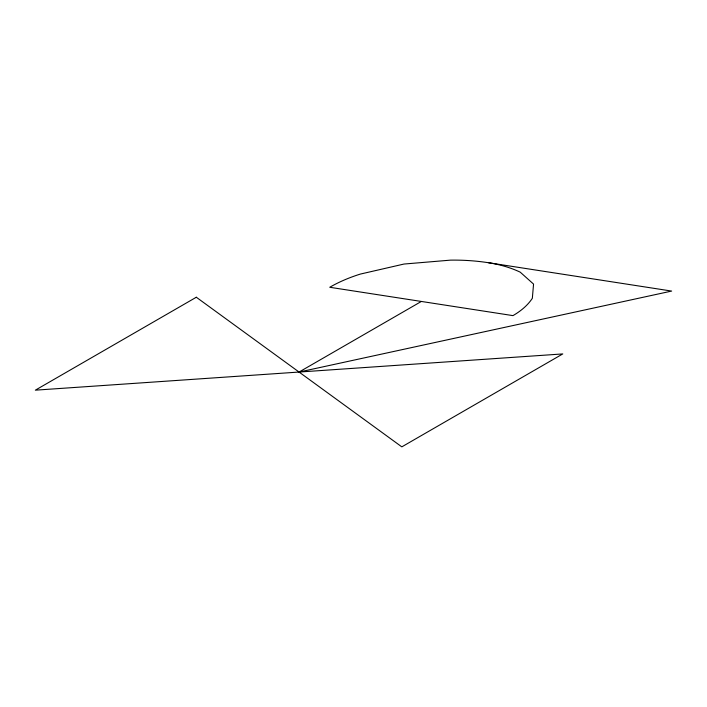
<?xml version="1.0" encoding="UTF-8"?>
<svg xmlns="http://www.w3.org/2000/svg" width="707" height="707" viewBox="0 0 707 707"><rect width="100%" height="100%" fill="white"/><g stroke="black" fill="none" stroke-linecap="round" stroke-linejoin="round"><path stroke-width="1.06" d="M421.354 301.447L299.061 372.05L671.65 291.072L488.422 262.721A132.748 76.639 0 0 0 450.474 260.141L403.989 264.047L360.358 274.077A132.748 76.639 0 0 0 329.736 287.272L512.964 315.622A84.76 48.933 0 0 0 532.344 298.283L533.555 284.09L520.211 272.151A84.76 48.933 0 0 0 488.422 262.721M196.316 297.24L35.35 390.167L562.772 353.924L401.815 446.859L196.316 297.24"/></g></svg>
